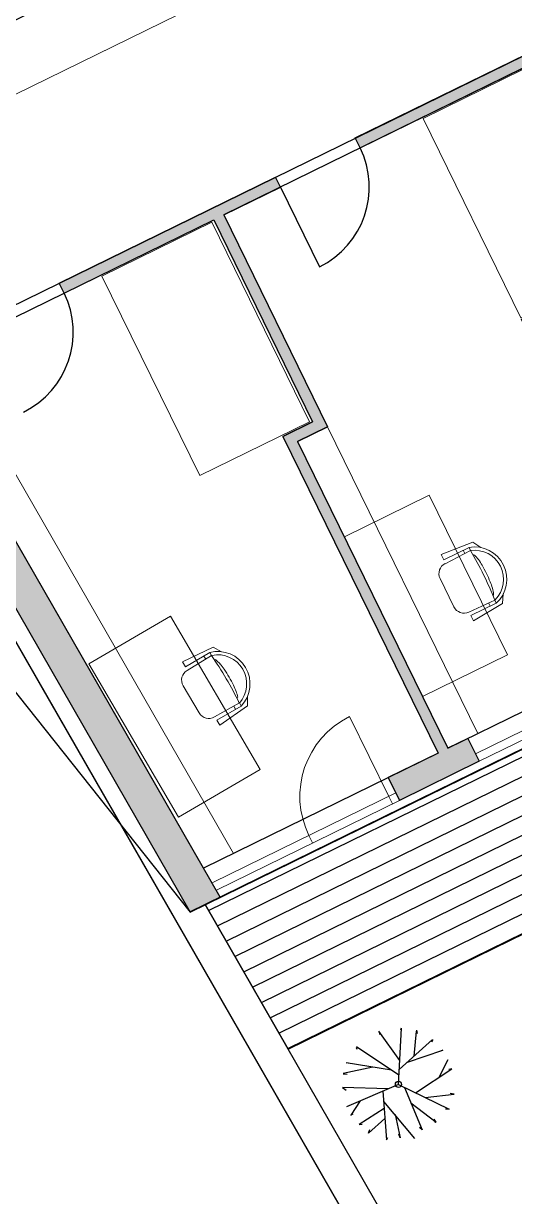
# Model space of a CAD drawing. Header units: millimetres. Extents: x 1754 to 2064, y 960 to 1845.
# Drawn here: x 1988.03 to 1992.45, y 1806.53 to 1817.09 of the extents above; entities that cross this region are included whole.
import ezdxf

# ---------------------------------------------------------------- set-up
doc = ezdxf.new("R2010")
doc.units = ezdxf.units.MM
for name, color, linetype in [('dveře', 3, 'Continuous'), ('okna', 4, 'Continuous'), ('SRAFA', 251, 'Continuous'), ('SRAFY', 3, 'Continuous'), ('T_stafaz', 7, 'Continuous'), ('ZARIZOVAKY', 251, 'Continuous'), ('ZDIVO', 1, 'Continuous')]:
    doc.layers.add(name, color=color, linetype=linetype)
doc.layers.add('FLOATING-WINDOWS', color=2, linetype='Continuous', plot=False)

# ---------------------------------------------------------------- blocks, each defined once
blk = doc.blocks.new('STROMPUD03')
for p, q in [((-117, 65), (-227, 453)), ((-224, 454), (-211, 433)), ((-144, 162), (-100, 495)), ((-100, 495), (-101, 472)), ((102, 359), (-4, 500)), ((85, 494), (79, 466)), ((134, 104), (85, 494)), ((-368, 361), (-338, 354)), ((-167, 240), (-360, 356)), ((211, 164), (300, 411)), ((300, 411), (279, 381)), ((-444, 243), (-432, 232)), ((0, 0), (-443, 246)), ((0, 0), (401, 312)), ((401, 312), (385, 282)), ((198, 28), (455, 155)), ((455, 155), (421, 150)), ((456, 150), (431, 145)), ((-188, 105), (-510, 52)), ((-510, 52), (-478, 47)), ((-73, 40), (-470, -189)), ((-142, 0), (-381, -337)), ((0, 0), (-26, -508)), ((48, 38), (461, 11)), ((461, 11), (430, 0)), ((-5, -100), (-197, -464)), ((78, -187), (500, -84)), ((-467, -196), (-451, -197)), ((-242, -140), (-307, -403)), ((-8, -153), (400, -315)), ((139, -211), (169, -477)), ((231, -146), (439, -197)), ((439, -197), (404, -196)), ((221, -244), (274, -435)), ((400, -315), (386, -296)), ((-381, -337), (-376, -319)), ((-305, -404), (-288, -375)), ((-19, -376), (58, -508)), ((274, -435), (250, -411)), ((-197, -464), (-162, -444)), ((58, -508), (58, -484)), ((169, -477), (176, -452))]:
    blk.add_line(p, q)
blk.add_circle((0, 0), 27.7)

msp = doc.modelspace()

# ---------------------------------------------------------------- hatches: boundary and pattern name
at = {"layer": 'SRAFA'}
h = msp.add_hatch(dxfattribs=at)
h.set_pattern_fill('LINE', color=256, scale=0.05, style=0)
h.set_pattern_definition([(26.115, (1930.95655, 1789.68207), (-0.06987765, 0.1425436), [])])
h.paths.add_polyline_path([(2001.167, 1814.801), (2000.494, 1814.471), (1997.949, 1813.224), (1997.141, 1812.828), (1997.043, 1813.028), (1994.214, 1811.642), (1994.313, 1811.441), (1994.042, 1811.308), (1989.798, 1809.228), (1989.663, 1809.162), (1990.412, 1807.858), (2001.827, 1813.454)])
at = {"layer": 'SRAFY'}
h = msp.add_hatch(color=256, dxfattribs=at)
h.paths.add_polyline_path([(1992.783, 1814.561), (1992.514, 1814.429), (1994.043, 1811.309), (1994.313, 1811.441)])
h.paths.add_polyline_path([(1993.339, 1815.246), (1993.339, 1815.246), (1993.111, 1815.711), (1993.111, 1815.711), (1993.042, 1815.851), (1993.042, 1815.851), (1992.814, 1816.316), (1992.814, 1816.316), (1992.61, 1816.732), (1993.145, 1816.994), (1993.101, 1817.084), (1991.016, 1816.062), (1991.06, 1815.972), (1992.52, 1816.688), (1993.412, 1814.87), (1993.142, 1814.737), (1993.274, 1814.468), (1993.634, 1814.644)])
h.paths.add_polyline_path([(1995.925, 1815.99), (1996.89, 1816.463), (1995.955, 1818.372), (1995.834, 1818.618), (1995.744, 1818.574), (1995.821, 1818.417), (1993.73, 1817.392), (1993.774, 1817.302), (1995.865, 1818.327), (1996.756, 1816.509), (1995.14, 1815.717), (1995.272, 1815.448), (1995.744, 1815.679), (1997.141, 1812.828), (1997.949, 1813.224), (1997.817, 1813.493), (1997.279, 1813.229)])
for points in [[(1988.394, 1814.665), (1989.741, 1815.325), (1990.632, 1813.507), (1990.363, 1813.375), (1991.761, 1810.524), (1991.312, 1810.304), (1991.413, 1810.098), (1992.131, 1810.45), (1992.03, 1810.656), (1991.85, 1810.568), (1990.497, 1813.329), (1990.766, 1813.461), (1989.831, 1815.369), (1990.342, 1815.62), (1990.298, 1815.71), (1988.35, 1814.755)], [(1987.081, 1813.353), (1989.528, 1809.095), (1989.798, 1809.228), (1987.351, 1813.485)]]:
    msp.add_hatch(color=256, dxfattribs=at).paths.add_polyline_path(points)

# ---------------------------------------------------------------- linework, layer by layer
at = {"layer": 'dveře'}
for p, q in [((1988.184, 1811.132), (1985.223, 1816.285)), ((1990.342, 1815.62), (1990.694, 1814.902)), ((2001.827, 1813.454), (1990.412, 1807.858)), ((1992.96, 1802.821), (1988.184, 1811.132)), ((1993.08, 1803.214), (1989.663, 1809.162))]:
    msp.add_line(p, q, dxfattribs=at)
for centre in [(1990.342, 1815.62), (1987.676, 1814.313)]:
    msp.add_arc(centre, 0.8, 296.115, 26.115, dxfattribs=at)
at = {"layer": 'FLOATING-WINDOWS'}
for points in [[(1983.83, 1816.264), (1989.53, 1809.091), (2001.304, 1814.863), (1998.015, 1822.964)], [(1985.853, 1816.092), (1987.002, 1814.094), (1995.821, 1818.417), (1994.809, 1820.482), (1990.835, 1818.535)], [(1989.831, 1815.369), (1990.766, 1813.461), (1990.497, 1813.329), (1991.85, 1810.568), (1993.911, 1811.578), (1992.514, 1814.429), (1993.412, 1814.87), (1992.52, 1816.688)], [(1987.051, 1814.007), (1989.741, 1815.325), (1990.632, 1813.507), (1990.363, 1813.375), (1991.761, 1810.524), (1989.648, 1809.488)], [(1989.663, 1809.162), (1990.412, 1807.858), (2001.827, 1813.454), (2001.167, 1814.801), (2000.494, 1814.471), (1997.141, 1812.828), (1997.043, 1813.028), (1994.214, 1811.642), (1994.313, 1811.441)]]:
    msp.add_lwpolyline(points, close=True, dxfattribs=at)
at = {"layer": 'okna', "linetype": 'Continuous', "lineweight": 0}
for p, q in [((1993.911, 1811.578), (1992.03, 1810.656)), ((1993.978, 1811.439), (1992.098, 1810.517)), ((1994.011, 1811.371), (1992.131, 1810.45)), ((1994.042, 1811.308), (1989.798, 1809.228)), ((1991.317, 1810.134), (1990.965, 1810.852)), ((1991.312, 1810.304), (1989.648, 1809.488)), ((1991.38, 1810.165), (1989.734, 1809.358)), ((1991.413, 1810.098), (1989.767, 1809.291)), ((1991.317, 1810.134), (1991.35, 1810.067)), ((1990.599, 1809.782), (1990.632, 1809.715))]:
    msp.add_line(p, q, dxfattribs=at)
msp.add_arc((1991.317, 1810.134), 0.8, 116.115, 206.115, dxfattribs=at)
at = {"layer": 'SRAFY'}
msp.add_line((1985.223, 1816.285), (1992.96, 1802.821), dxfattribs=at)
at = {"layer": 'ZARIZOVAKY', "linetype": 'Continuous', "lineweight": 0}
for p, q in [((1991.01, 1817.952), (1986.679, 1815.829)), ((1989.918, 1809.621), (1987.621, 1813.617)), ((1990.766, 1813.461), (1992.12, 1810.7)), ((1992.074, 1812.422), (1991.789, 1812.311)), ((1992.145, 1812.375), (1992.074, 1812.422)), ((1991.789, 1812.311), (1991.812, 1812.263)), ((1991.812, 1812.263), (1992.04, 1812.376)), ((1992.054, 1812.348), (1991.825, 1812.229)), ((1992.002, 1812.321), (1991.987, 1812.35)), ((1992.04, 1812.376), (1992.054, 1812.348)), ((1991.904, 1811.84), (1991.779, 1812.096)), ((1992.272, 1811.902), (1992.038, 1811.794)), ((1992.286, 1811.873), (1992.272, 1811.902)), ((1992.349, 1811.957), (1992.343, 1811.872)), ((1992.057, 1811.763), (1992.286, 1811.873)), ((1992.343, 1811.872), (1992.08, 1811.715)), ((1992.23, 1811.848), (1992.216, 1811.876)), ((1992.08, 1811.715), (1992.057, 1811.763)), ((1989.735, 1811.478), (1989.459, 1811.346)), ((1989.81, 1811.437), (1989.735, 1811.478)), ((1989.486, 1811.3), (1989.705, 1811.43)), ((1989.721, 1811.403), (1989.502, 1811.268)), ((1989.653, 1811.398), (1989.669, 1811.371)), ((1989.705, 1811.43), (1989.721, 1811.403)), ((1989.459, 1811.346), (1989.486, 1811.3)), ((1989.466, 1811.131), (1989.61, 1810.885)), ((1989.972, 1810.975), (1989.747, 1810.849)), ((1989.768, 1810.82), (1989.988, 1810.947)), ((1990.045, 1810.95), (1989.795, 1810.774)), ((1989.921, 1810.946), (1989.938, 1810.918)), ((1989.988, 1810.947), (1989.972, 1810.975)), ((1990.045, 1811.036), (1990.045, 1810.95)), ((1989.795, 1810.774), (1989.768, 1810.82))]:
    msp.add_line(p, q, dxfattribs=at)
for points in [[(1992.525, 1816.678), (1991.627, 1816.238), (1992.508, 1814.442), (1993.406, 1814.882)], [(1989.723, 1815.303), (1988.735, 1814.819), (1989.615, 1813.023), (1990.603, 1813.507)], [(1990.918, 1812.471), (1991.622, 1811.034), (1992.386, 1811.409), (1991.682, 1812.845)], [(1990.159, 1810.377), (1989.351, 1811.758), (1988.616, 1811.327), (1989.424, 1809.947)]]:
    msp.add_lwpolyline(points, close=True, dxfattribs=at)
for centre, radius, start, end in [((1992.09, 1812.089), 0.291, 312.1147, 100.0159), ((1989.419, 1810.783), 3.064, 21.424, 30.707), ((1992.09, 1812.089), 0.261, 314.9641, 98.0775), ((1992.082, 1812.3), 0.00937, 116.0715, 126.7327), ((1992.082, 1812.3), 0.00938, 47.6874, 116.0715), ((1991.915, 1812.116), 0.258, 35.3861, 47.6805), ((1991.869, 1812.14), 0.1, 116.0655, 206.0655), ((1991.61, 1811.9), 0.632, 29.9538, 35.385), ((1991.09, 1811.6), 1.232, 26.0657, 29.9547), ((1991.09, 1811.6), 1.232, 22.1763, 26.0654), ((1991.646, 1811.827), 0.632, 16.7457, 22.1771), ((1992.004, 1811.934), 0.258, 4.4505, 16.7449), ((1992.252, 1811.954), 0.00937, 285.4275, 296.0894), ((1992.252, 1811.954), 0.00938, 296.0595, 4.4447), ((1991.994, 1811.884), 0.1, 206.0655, 296.0655), ((1989.777, 1811.148), 0.291, 316.4494, 104.3506), ((1987.212, 1809.643), 3.064, 25.7583, 35.0413), ((1989.777, 1811.148), 0.261, 318.3878, 101.5012), ((1989.753, 1811.357), 0.00937, 120.3759, 131.0378), ((1989.753, 1811.357), 0.00938, 52.0206, 120.4058), ((1989.6, 1811.161), 0.258, 39.7204, 52.0148), ((1989.552, 1811.181), 0.1, 120.3998, 210.3998), ((1989.313, 1810.923), 0.632, 34.2882, 39.7196), ((1988.817, 1810.585), 1.232, 30.3999, 34.289), ((1988.817, 1810.585), 1.232, 26.5106, 30.3996), ((1989.354, 1810.852), 0.632, 21.0803, 26.5115), ((1989.702, 1810.987), 0.258, 8.7848, 21.0792), ((1989.948, 1811.025), 0.00937, 289.7326, 300.3938), ((1989.948, 1811.025), 0.00938, 300.3938, 8.7779), ((1989.697, 1810.936), 0.1, 210.3998, 300.3998)]:
    msp.add_arc(centre, radius, start, end, dxfattribs=at)
at = {"layer": 'ZDIVO'}
for p, q in [((1991.016, 1816.062), (1993.101, 1817.084)), ((1991.06, 1815.972), (1992.52, 1816.688)), ((1991.06, 1815.972), (1991.016, 1816.062)), ((1988.35, 1814.755), (1990.298, 1815.71)), ((1990.342, 1815.62), (1990.298, 1815.71)), ((1989.831, 1815.369), (1990.342, 1815.62)), ((1989.831, 1815.369), (1990.766, 1813.461)), ((1988.394, 1814.665), (1989.741, 1815.325)), ((1989.741, 1815.325), (1990.632, 1813.507)), ((1988.394, 1814.665), (1988.35, 1814.755)), ((1989.798, 1809.228), (1987.351, 1813.485)), ((1990.363, 1813.375), (1990.632, 1813.507)), ((1990.363, 1813.375), (1991.761, 1810.524)), ((1990.497, 1813.329), (1990.766, 1813.461)), ((1987.081, 1813.353), (1989.53, 1809.091)), ((1990.497, 1813.329), (1991.85, 1810.568)), ((1992.03, 1810.656), (1991.85, 1810.568)), ((1992.03, 1810.656), (1992.131, 1810.45)), ((1991.761, 1810.524), (1991.312, 1810.304)), ((1992.131, 1810.45), (1991.413, 1810.098)), ((1991.312, 1810.304), (1991.413, 1810.098)), ((1989.798, 1809.228), (1989.528, 1809.095))]:
    msp.add_line(p, q, dxfattribs=at)

# ---------------------------------------------------------------- block references
at = {"layer": 'T_stafaz', "xscale": 0.001000000047450447, "yscale": 0.001000000163912773, "zscale": 0.001, "rotation": 296.1149935166604}
msp.add_blockref('STROMPUD03', (1991.405, 1807.541), dxfattribs=at)

doc.saveas('drawing.dxf')
